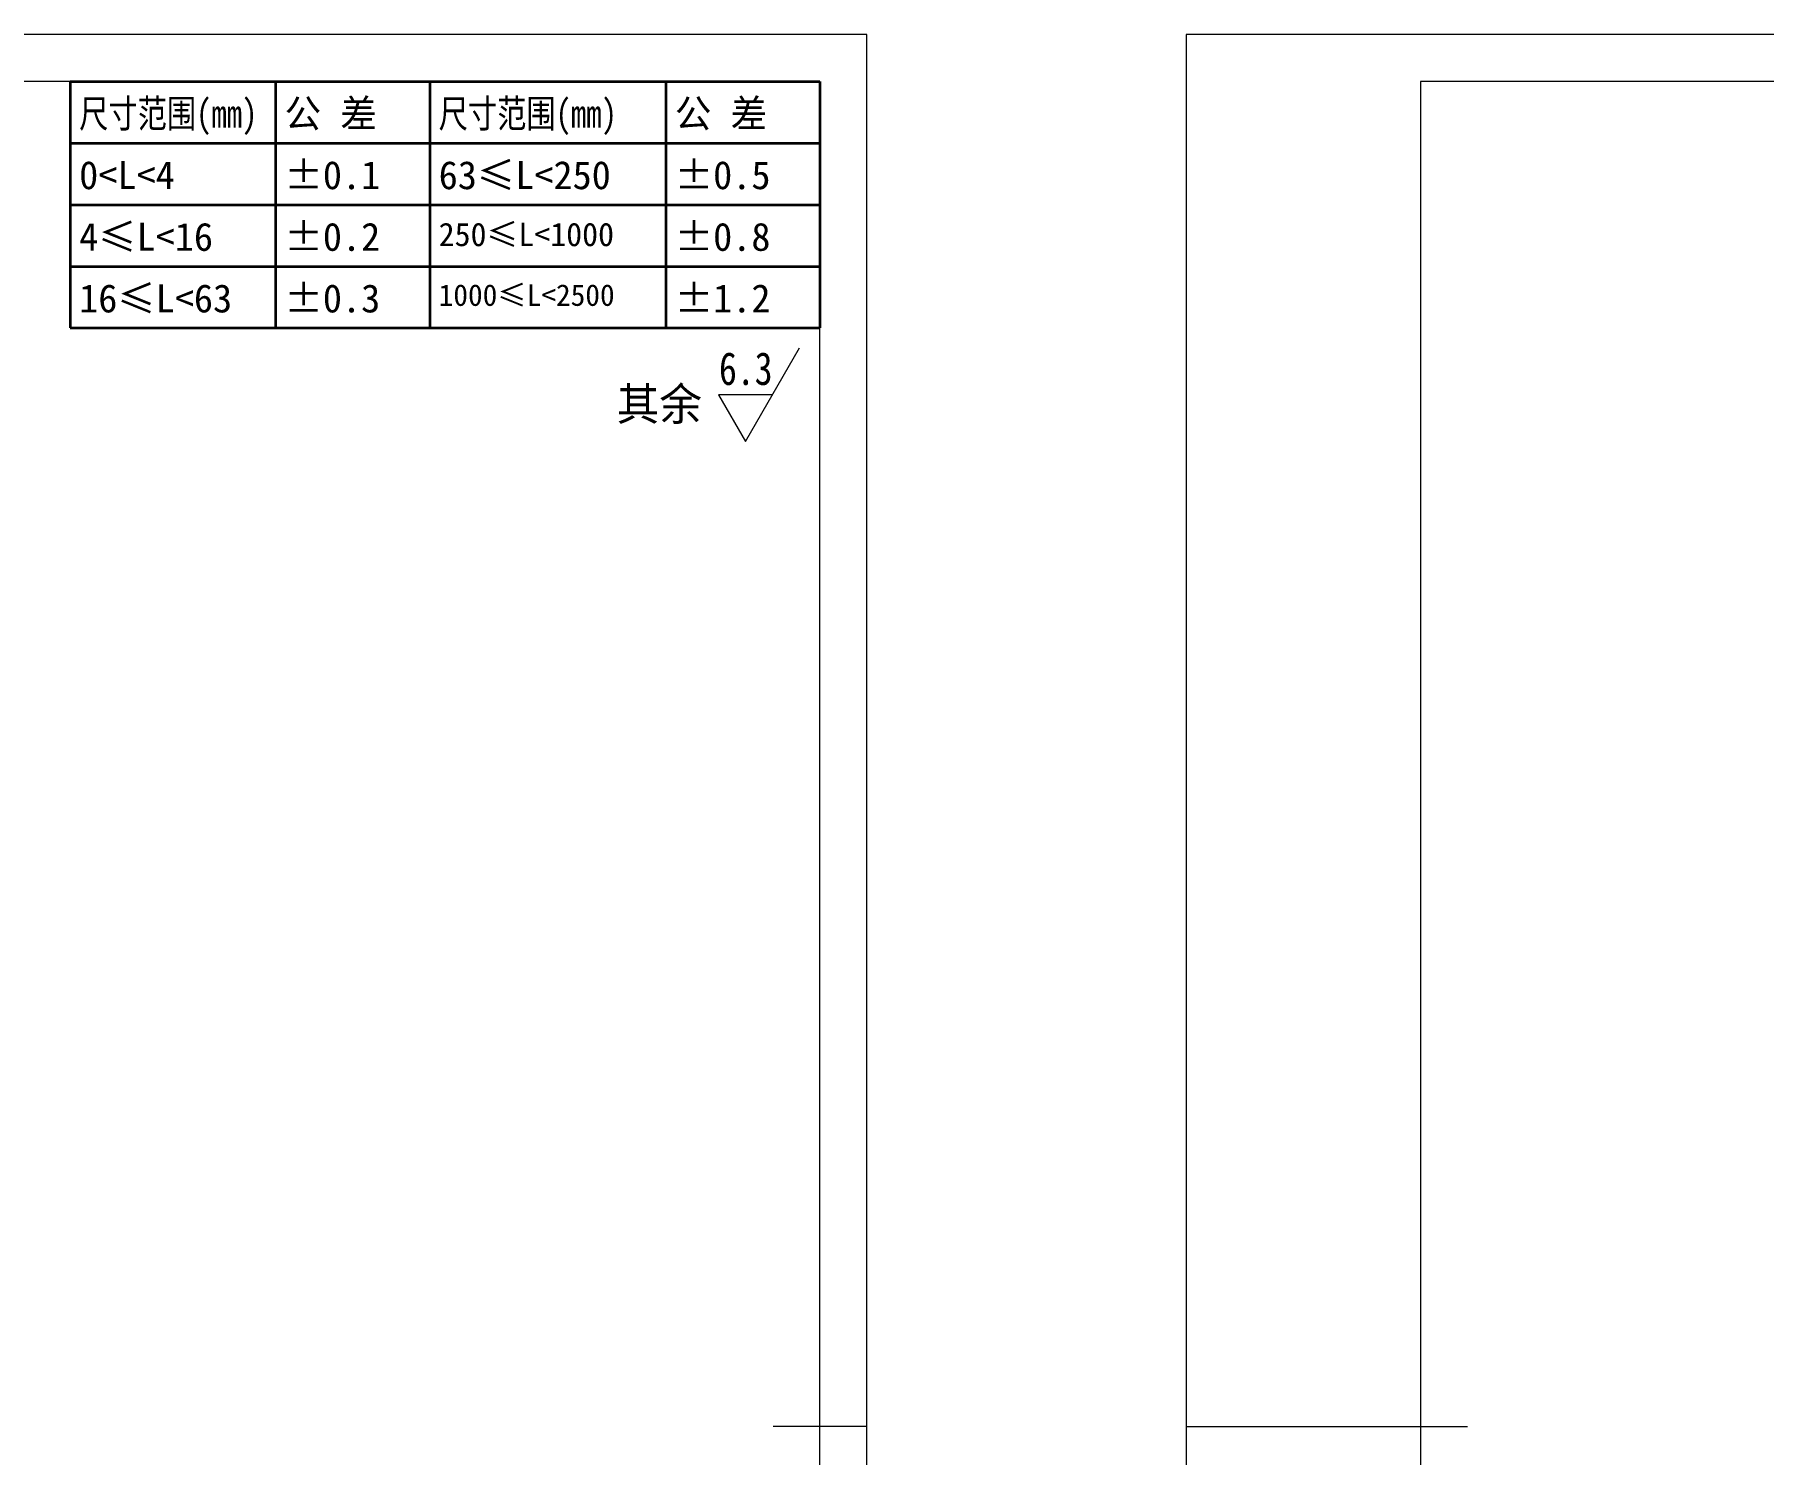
# Model space of a CAD drawing. Header units: millimetres. Extents: x -15766 to 80009, y -9701 to 15159.
# Drawn here: x -10271.5 to -10087, y 9031.5 to 9183 of the extents above; entities that cross this region are included whole.
import ezdxf
from ezdxf.enums import TextEntityAlignment as Align

# ---------------------------------------------------------------- set-up
doc = ezdxf.new("R2010")
doc.units = ezdxf.units.MM
for name, color, linetype, lineweight in [('CDRAFT0', 7, 'Continuous', 18), ('DIM', 253, 'Continuous', 20), ('title_frame', 7, 'Continuous', 18), ('word_dim', 9, 'Continuous', 18), ('尺寸线层', 3, 'Continuous', 18), ('粗实线层', 7, 'Continuous', 35), ('粗实线层_1', 7, 'Continuous', 15)]:
    doc.layers.add(name, color=color, linetype=linetype, lineweight=lineweight)
doc.styles.add('DIM', font='', dxfattribs={"width": 0.8})
doc.styles.get('DIM').set_extended_font_data('NSimSun')

# ---------------------------------------------------------------- blocks, each defined once
blk = doc.blocks.new('*X1997')
at = {"layer": 'CDRAFT0'}
for p, q in [((420, 297), (0, 297)), ((420, 0), (420, 297))]:
    blk.add_line(p, q, dxfattribs=at)
at = {"layer": '粗实线层_1'}
for p, q in [((415, 292), (25, 292)), ((415, 5), (415, 292)), ((420, 148.5), (410, 148.5))]:
    blk.add_line(p, q, dxfattribs=at)
blk = doc.blocks.new('自由公差_1')
at = {"layer": '粗实线层'}
for p, q in [((-80, 0), (0, 0)), ((-80, 0), (-80, -26.3)), ((-58.08, 0), (-58.08, -26.3)), ((-41.64, 0), (-41.64, -26.3)), ((-16.44, 0), (-16.44, -26.3)), ((0, 0), (0, -26.3)), ((-80, -6.58), (0, -6.58)), ((-80, -13.15), (0, -13.15)), ((-80, -19.73), (0, -19.73)), ((-80, -26.3), (0, -26.3))]:
    blk.add_line(p, q, dxfattribs=at)
at = {"layer": '尺寸线层', "linetype": 'Continuous', "attachment_point": 1, "line_spacing_factor": 0.9}
for s, insert, char_height, width in [('{\\W0.8;尺寸范围(mm)}', (-79.04, -1.92), 3, 22.6032), ('公 差', (-57.12, -1.92), 3, 22.6032), ('{\\W0.8;尺寸范围(mm)}', (-40.68, -1.92), 3, 22.6032), ('公 差', (-15.48, -1.92), 3, 22.6032), ('0<L<4', (-79.04, -8.49), 3, 22.6032), ('%%P0.1', (-57.12, -8.49), 3, 12.7119), ('63≤L<250', (-40.68, -8.49), 3, 22.6032), ('%%P0.5', (-15.48, -8.49), 3, 12.5771), ('4≤L<16', (-79.04, -15.07), 3, 22.6032), ('%%P0.2', (-57.12, -15.07), 3, 12.4769), ('250≤L<1000', (-40.68, -15.07), 2.5, 22.6032), ('%%P0.8', (-15.48, -15.07), 3, 13.0759), ('16≤L<63', (-79.04, -21.64), 3, 22.6032), ('%%P0.3', (-57.12, -21.64), 3, 12.7119), ('1000≤L<2500', (-40.68, -21.64), 2.3, 22.6032), ('%%P1.2', (-15.48, -21.64), 3, 12.8764)]:
    blk.add_mtext(s, dxfattribs=dict(at, insert=insert, char_height=char_height, width=width))
blk = doc.blocks.new('*X1999')
at = {"layer": 'CDRAFT0'}
for p, q in [((420, 297), (0, 297)), ((0, 297), (0, 0))]:
    blk.add_line(p, q, dxfattribs=at)
at = {"layer": '粗实线层_1'}
for p, q in [((415, 292), (25, 292)), ((25, 292), (25, 5)), ((0, 148.5), (30, 148.5))]:
    blk.add_line(p, q, dxfattribs=at)

msp = doc.modelspace()

# ---------------------------------------------------------------- linework, layer by layer
at = {"layer": 'DIM'}
for p, q in [((-10195.64788, 9139.5456), (-10189.87438, 9149.5456)), ((-10192.76113, 9144.5456), (-10198.53463, 9144.5456)), ((-10198.53463, 9144.5456), (-10195.64788, 9139.5456))]:
    msp.add_line(p, q, dxfattribs=at)

# ---------------------------------------------------------------- block references
at = {"layer": 'title_frame'}
for name, p in [('*X1997', (-10602.703, 8885.97315)), ('*X1999', (-10148.63196, 8885.97315)), ('自由公差_1', (-10187.703, 9177.97315))]:
    msp.add_blockref(name, p, dxfattribs=at)

# ---------------------------------------------------------------- texts
at = {"layer": 'DIM', "color": 2, "style": 'DIM', "width": 0.8}
msp.add_attdef('6.3', text='0.0', height=3.5, dxfattribs=at).set_placement((-10192.76113, 9144.5456), align=Align.BOTTOM_RIGHT)
at = {"layer": 'word_dim', "linetype": 'Continuous', "insert": (-10209.38784, 9145.31145), "char_height": 3.5, "width": 10.860604, "attachment_point": 1}
msp.add_mtext('{\\C3;其余}', dxfattribs=at)

doc.saveas('drawing.dxf')
